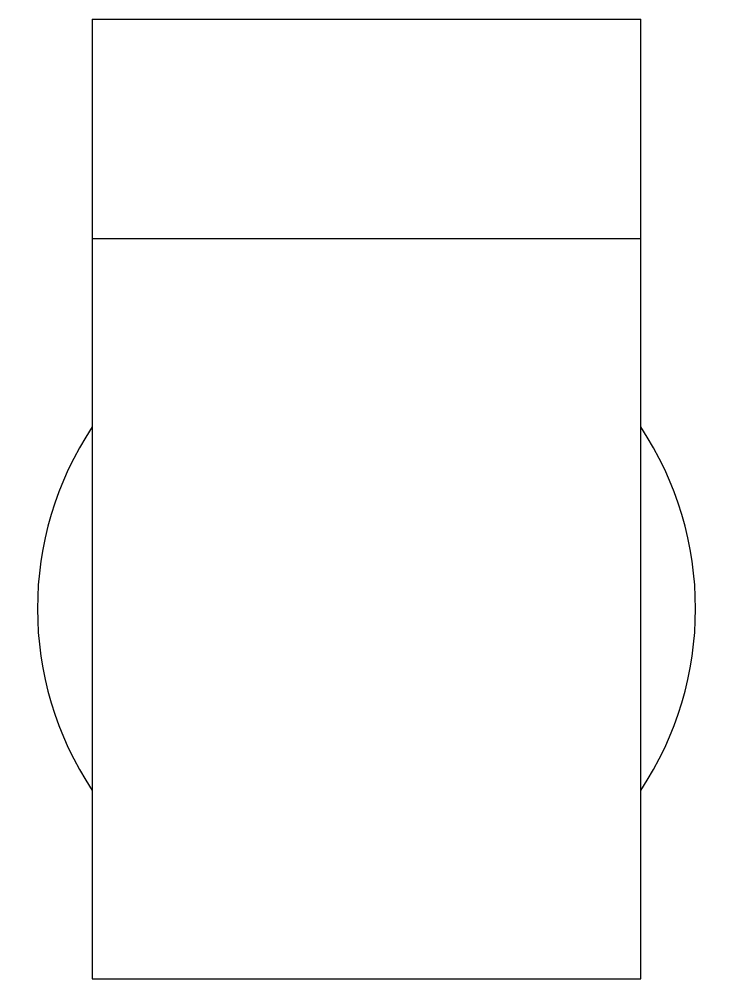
# Model space of a CAD drawing. Header units: millimetres. Extents: x -25.3 to 25.3, y -27 to 43.
import ezdxf

# ---------------------------------------------------------------- set-up
doc = ezdxf.new("R2010")
doc.units = ezdxf.units.MM
doc.layers.add('KwikScaf Matrix', color=7, linetype='Continuous')

# ---------------------------------------------------------------- blocks, each defined once
blk = doc.blocks.new('109108yz')
at = {"layer": 'KwikScaf Matrix', "color": 0}
for p, q in [((-20, 43), (-20, 32.5)), ((-20, 43), (20, 43)), ((20, 32.5), (20, 43)), ((-20, 32.5), (-20, 27)), ((20, 27), (20, 32.5)), ((-20, 27), (20, 27)), ((-20, 27), (-20, -27)), ((20, -27), (20, 27)), ((-20, -27), (20, -27))]:
    blk.add_line(p, q, dxfattribs=at)
for start, end in [(146.44269, 213.55731), (326.44269, 33.55731)]:
    blk.add_arc((0, 0), 24, start, end, dxfattribs=at)

msp = doc.modelspace()

# ---------------------------------------------------------------- block references
msp.add_blockref('109108yz', (0, 0))

doc.saveas('drawing.dxf')
